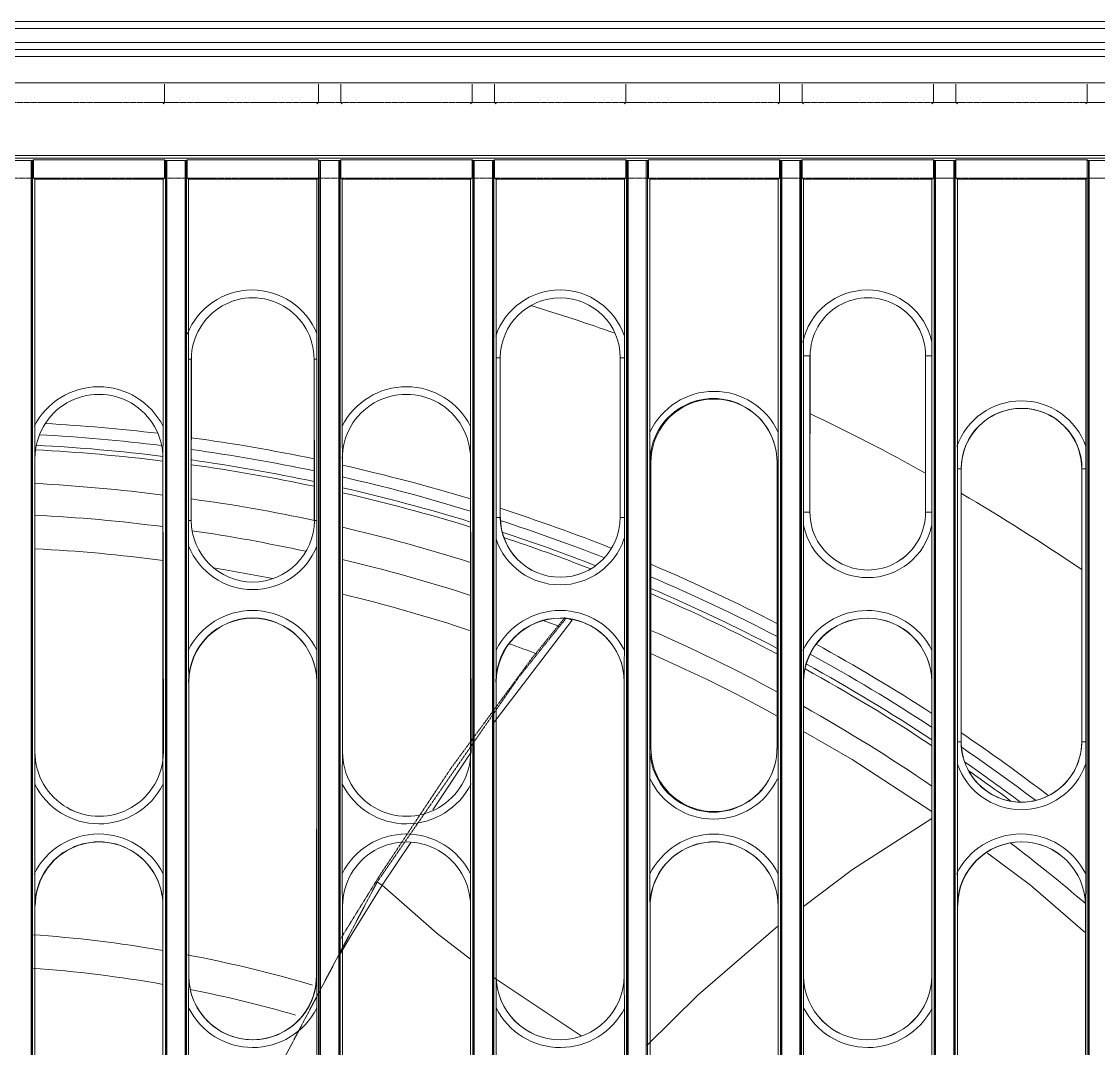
# Model space of a CAD drawing. Header units: millimetres. Extents: x 1046 to 79138, y -20101 to 54562.
# Drawn here: x 3464.2 to 3772, y 28096.4 to 28390 of the extents above; entities that cross this region are included whole.
import ezdxf

# ---------------------------------------------------------------- set-up
doc = ezdxf.new("R2010")
doc.units = ezdxf.units.MM
doc.linetypes.add('PDF_IMPORT', pattern=[1, 0.8, -0.2])
doc.layers.add('PDF5_Geometry', color=7, linetype='Continuous')

# ---------------------------------------------------------------- blocks, each defined once
blk = doc.blocks.new('pohlad vonkajšia')
at = {"layer": 'PDF5_Geometry', "lineweight": 13}
for points in [[(17138.87, 2768.85), (17139.65, 2768.85), (15996.76, 2768.85), (15996.76, 2769.53), (15996.76, 2769.84), (17138.87, 2769.84), (17138.87, 2769.55)], [(16393.58, 2643.44), (16393.58, 2601.47)]]:
    blk.add_lwpolyline(points, close=True, dxfattribs=at)
for points in [[(17139.65, 2768.85), (17139.65, 2766.86), (17138.87, 2766.86), (15996.76, 2766.86), (15996.76, 2766.84)], [(15996.76, 2766.84), (15996.57, 2765.87), (15996.76, 2765.84), (15996.81, 2765.84), (17138.82, 2765.84), (17138.87, 2765.87), (17138.87, 2765.84), (17139.04, 2765.87), (17138.87, 2766.84)], [(17113.2, 2765.84), (17113.2, 2765.56), (17113.2, 2764.85), (16015.76, 2764.85), (16015.76, 2761.09)], [(16657.28, 2761.09), (16038.29, 2761.09)], [(16368.15, 2760.88), (16368.15, 2758.28), (16367.94, 2758.09)], [(16390.13, 2760.88), (16390.13, 2758.28), (16389.92, 2758.09)], [(16393.54, 2758.09), (16393.35, 2758.28), (16393.35, 2760.88)], [(16412.09, 2760.88), (16412.09, 2758.28), (16411.88, 2758.09)], [(16415.53, 2758.09), (16415.32, 2758.28), (16415.32, 2760.88)], [(16434.07, 2760.88), (16434.07, 2758.28), (16433.87, 2758.09)], [(16456.06, 2760.88), (16456.06, 2758.28), (16455.85, 2758.09)], [(16459.49, 2758.09), (16459.28, 2758.28), (16459.28, 2760.88)], [(16478.04, 2760.88), (16478.04, 2758.28), (16477.83, 2758.09)], [(16481.47, 2758.09), (16481.26, 2758.28), (16481.26, 2760.88)], [(16500.02, 2760.88), (16500.02, 2758.28), (16499.81, 2758.09)], [(16675.72, 2750.68), (16005.93, 2750.68), (16675.72, 2750.68)], [(16657.28, 2750.3), (16038.29, 2750.3)], [(16502.93, 2749.99), (16500.33, 2749.99), (16500.23, 2749.99), (16500.12, 2749.99), (16500.02, 2750.09), (16481.26, 2750.09), (16481.16, 2749.99), (16481.06, 2749.99), (16480.95, 2749.99), (16478.35, 2749.99), (16478.25, 2749.99), (16478.14, 2749.99), (16478.04, 2750.09), (16459.28, 2750.09), (16459.18, 2749.99), (16459.07, 2749.99), (16458.97, 2749.99), (16456.37, 2749.99), (16456.26, 2749.99), (16456.16, 2749.99), (16456.06, 2750.09), (16437.3, 2750.09), (16437.18, 2749.99), (16437.07, 2749.99), (16436.97, 2749.99), (16434.39, 2749.99), (16434.28, 2749.99), (16434.18, 2749.99), (16434.07, 2750.09), (16415.32, 2750.09), (16415.2, 2749.99), (16415.09, 2749.99), (16415.02, 2749.99), (16412.4, 2749.99), (16412.3, 2749.99), (16412.2, 2749.99), (16412.09, 2750.09), (16393.35, 2750.09), (16393.25, 2749.99), (16393.14, 2749.99), (16393.04, 2749.99), (16390.42, 2749.99), (16390.32, 2749.99), (16390.21, 2749.99), (16390.13, 2750.09), (16371.37, 2750.09), (16371.27, 2749.99), (16371.16, 2749.99), (16371.06, 2749.99), (16368.46, 2749.99), (16368.35, 2749.99), (16368.25, 2749.99), (16368.15, 2750.09), (16349.39, 2750.09), (16349.28, 2749.99), (16349.18, 2749.99), (16349.08, 2749.99), (16346.48, 2749.99)], [(16368.46, 2749.99), (16368.46, 2113.05), (16349.08, 2113.05), (16349.08, 2749.99)], [(16349.08, 2113.05), (16349.18, 2113.15), (16349.18, 2749.99)], [(16349.28, 2749.99), (16349.28, 2113.41), (16349.6, 2123.41)], [(16349.6, 2747.3), (16349.39, 2747.47), (16349.39, 2750.09)], [(16368.15, 2750.09), (16368.15, 2747.47), (16367.94, 2747.3)], [(16368.25, 2749.99), (16368.25, 2113.41)], [(16368.35, 2749.99), (16368.35, 2113.15), (16368.46, 2113.05)], [(16390.42, 2749.99), (16390.42, 2113.05), (16371.06, 2113.05), (16371.06, 2749.99)], [(16371.06, 2113.05), (16371.16, 2113.15), (16371.16, 2749.99)], [(16371.58, 2721.58), (16371.58, 2698.5), (16371.58, 2696.33), (16371.58, 2694.88), (16371.58, 2679.99), (16371.58, 2679.52), (16371.58, 2677.45), (16371.6, 2676.41), (16371.6, 2675.43), (16371.6, 2633.44), (16371.6, 2633.3), (16371.6, 2632.78), (16371.58, 2630.7), (16371.58, 2628.86), (16371.58, 2616.05)], [(16371.27, 2113.41), (16371.27, 2749.99)], [(16371.58, 2747.3), (16371.37, 2747.47), (16371.37, 2750.09)], [(16390.21, 2113.41), (16390.13, 2750.09), (16390.13, 2747.47), (16389.92, 2747.3)], [(16390.32, 2749.99), (16390.32, 2113.15), (16390.42, 2113.05)], [(16412.4, 2749.99), (16412.4, 2113.05), (16393.04, 2113.05), (16393.04, 2749.99)], [(16393.04, 2113.05), (16393.14, 2113.15), (16393.14, 2749.99)], [(16393.25, 2749.99), (16393.25, 2113.41)], [(16393.58, 2601.47), (16393.58, 2643.44), (16393.58, 2644.45), (16393.54, 2645.47), (16393.54, 2647.53), (16393.54, 2648), (16393.54, 2660.85), (16393.54, 2662.65), (16393.58, 2664.76), (16393.58, 2665.28), (16393.58, 2665.42), (16393.58, 2707.38), (16393.58, 2665.42), (16393.58, 2707.38), (16393.58, 2708.42), (16393.54, 2709.44), (16393.54, 2711.5), (16393.54, 2711.97), (16393.54, 2747.3), (16411.88, 2747.3), (16411.88, 2711.97), (16411.88, 2710.15), (16411.87, 2708.05), (16411.87, 2707.53), (16411.87, 2707.38), (16411.87, 2665.42), (16411.87, 2664.37), (16411.88, 2661), (16411.88, 2660.85), (16411.88, 2648), (16411.88, 2646.2), (16411.87, 2644.08), (16411.87, 2643.56), (16411.87, 2643.44), (16411.87, 2601.47)], [(16412.2, 2113.41), (16412.2, 2749.99)], [(16393.54, 2747.3), (16393.35, 2747.47), (16393.35, 2750.09)], [(16412.09, 2750.09), (16412.09, 2747.47), (16411.88, 2747.3)], [(16412.3, 2749.99), (16412.3, 2113.15), (16412.4, 2113.05)], [(16434.39, 2749.99), (16434.39, 2113.05), (16415.02, 2113.05), (16415.02, 2749.99)], [(16415.02, 2113.05), (16415.09, 2113.15), (16415.09, 2749.99)], [(16415.2, 2749.99), (16415.2, 2113.41), (16434.18, 2113.41), (16434.18, 2749.99)], [(16415.53, 2747.3), (16415.32, 2747.47), (16415.32, 2750.09)], [(16434.07, 2750.09), (16434.07, 2747.47), (16433.87, 2747.3)], [(16434.28, 2749.99), (16434.28, 2113.15), (16434.39, 2113.05)], [(16456.37, 2749.99), (16456.37, 2113.05), (16436.97, 2113.05), (16436.97, 2749.99)], [(16437.07, 2113.15), (16437.18, 2749.99), (16437.18, 2113.41)], [(16437.51, 2747.3), (16437.3, 2747.47), (16437.3, 2750.09)], [(16456.06, 2750.09), (16456.06, 2747.47), (16455.85, 2747.3)], [(16456.16, 2749.99), (16456.16, 2113.41), (16455.85, 2123.41)], [(16456.26, 2749.99), (16456.26, 2113.15), (16456.37, 2113.05)], [(16478.35, 2749.99), (16478.35, 2113.05), (16458.97, 2113.05), (16458.97, 2749.99)], [(16458.97, 2113.05), (16459.07, 2113.15), (16459.07, 2749.99)], [(16459.18, 2749.99), (16459.18, 2113.41)], [(16459.49, 2616.05), (16459.49, 2628.86), (16459.49, 2630.7), (16459.49, 2632.78), (16459.49, 2633.3), (16459.49, 2633.44), (16459.49, 2675.43), (16459.49, 2676.41), (16459.49, 2677.45), (16459.49, 2679.52), (16459.49, 2679.99), (16459.49, 2697.79), (16459.49, 2699.73), (16459.49, 2722.08)], [(16478.14, 2749.99), (16478.14, 2113.41), (16459.18, 2113.41)], [(16459.49, 2747.3), (16459.28, 2747.47), (16459.28, 2750.09)], [(16478.04, 2750.09), (16478.04, 2747.47), (16477.83, 2747.3)], [(16478.25, 2749.99), (16478.25, 2113.15), (16478.35, 2113.05)], [(16500.33, 2749.99), (16500.33, 2113.05), (16480.95, 2113.05), (16480.95, 2749.99)], [(16480.95, 2113.05), (16481.06, 2113.15), (16481.06, 2749.99)], [(16481.16, 2749.99), (16481.16, 2113.41)], [(16481.47, 2601.47), (16481.47, 2643.44), (16481.47, 2644.45), (16481.47, 2645.47), (16481.47, 2647.53), (16481.47, 2648), (16481.47, 2663.67), (16481.47, 2664.71), (16481.47, 2666.88), (16481.47, 2705.92)], [(16481.47, 2747.3), (16481.26, 2747.47), (16481.26, 2750.09)], [(16500.12, 2113.41), (16500.02, 2750.09), (16500.02, 2747.47), (16499.81, 2747.3)], [(16500.23, 2749.99), (16500.23, 2113.15), (16500.33, 2113.05)], [(16380.75, 2730.35), (16380.73, 2730.35)], [(16468.68, 2730.35), (16468.64, 2730.35)], [(16415.53, 2616.05), (16415.53, 2628.86), (16415.53, 2630.7), (16415.56, 2632.78), (16415.56, 2633.3), (16415.56, 2633.44), (16415.56, 2675.43), (16415.53, 2676.41), (16415.53, 2677.45), (16415.53, 2679.52), (16415.53, 2679.99), (16415.53, 2695.88), (16415.53, 2696.77), (16415.53, 2698.97), (16415.53, 2721.78)], [(16433.87, 2721.78), (16433.43, 2721.78), (16433.28, 2721.78), (16433.28, 2698.97), (16433.43, 2698.97), (16433.87, 2698.97)], [(16477.83, 2699.73), (16477.19, 2699.73), (16476.93, 2699.73), (16476.93, 2722.08), (16477.19, 2722.08), (16477.83, 2722.08)], [(16389.92, 2698.5), (16389.63, 2698.5), (16389.5, 2698.5), (16389.5, 2721.58), (16389.63, 2721.58), (16389.92, 2721.58)], [(16349.61, 2707.38), (16349.61, 2665.42), (16349.61, 2665.28), (16349.61, 2664.76), (16349.6, 2662.65), (16349.6, 2660.85), (16349.6, 2648), (16349.6, 2647.53), (16349.61, 2645.47), (16349.61, 2644.45), (16349.61, 2643.44), (16349.61, 2601.47)], [(16455.85, 2706.86), (16455.74, 2706.86), (16455.69, 2706.86), (16455.69, 2665.94), (16455.74, 2665.94), (16455.85, 2665.94)], [(16455.69, 2706.86), (16455.69, 2665.94)], [(16499.81, 2705.92), (16499.4, 2705.92), (16499.28, 2705.92), (16499.28, 2666.88), (16499.4, 2666.88), (16499.81, 2666.88)], [(16415.09, 2669.51), (16426.39, 2684.27), (16426.36, 2684.27), (16426.34, 2684.3), (16426.26, 2684.32), (16426.13, 2684.37), (16425.93, 2684.46), (16425.72, 2684.53), (16425.56, 2684.58)], [(16455.69, 2670.54), (16454.17, 2671.42), (16449.97, 2673.64), (16445.69, 2675.81), (16437.66, 2679.53)], [(16477.81, 2656.91), (16466.42, 2664.35), (16459.49, 2668.37)], [(16459.49, 2643.35), (16466.46, 2648.62), (16477.81, 2655.94)], [(16398.54, 2646.86), (16398.71, 2646.75), (16398.88, 2646.61), (16399.07, 2646.49), (16399.18, 2646.44), (16399.25, 2646.39), (16403.36, 2652.49)], [(16499.78, 2639.58), (16491.94, 2646.39), (16485.77, 2650.98)], [(16393.14, 2636.39), (16394.9, 2639.38), (16399.25, 2646.39), (16407.12, 2639.49), (16411.87, 2635.81)], [(16437.07, 2623.49), (16444.42, 2630.72), (16455.83, 2640.56)], [(16415.21, 2633.2), (16415.56, 2632.94), (16427.68, 2624.84)]]:
    blk.add_lwpolyline(points, dxfattribs=at)
at = {"layer": 'PDF5_Geometry', "linetype": 'PDF_IMPORT', "lineweight": 13, "ltscale": 0.042638}
for points in [[(16631.9, 2758.28), (16283.44, 2758.28)], [(16653.88, 2747.47), (16283.44, 2747.47)]]:
    blk.add_lwpolyline(points, dxfattribs=at)
at = {"layer": 'PDF5_Geometry', "lineweight": 13}
for points in [[(16371.58, 2698.5), (16371.86, 2698.5), (16371.96, 2698.5), (16371.98, 2721.6, -1.00009), (16389.5, 2721.58, 1.00009), (16371.98, 2721.6, -1.00009), (16389.5, 2721.58), (16389.55, 2698.52, -0.99885), (16371.96, 2698.5), (16371.96, 2721.58), (16371.86, 2721.58), (16371.58, 2721.58), (16371.58, 2724.5), (16371.58, 2725.23), (16371.58, 2747.3), (16389.92, 2747.3), (16389.92, 2725.23), (16389.92, 2723.79), (16389.92, 2721.58), (16389.92, 2698.5), (16389.92, 2695.61), (16389.92, 2694.88), (16389.92, 2679.99), (16389.92, 2678.18), (16389.89, 2676.07), (16389.89, 2675.55), (16389.89, 2675.43), (16389.89, 2633.44), (16389.89, 2632.42), (16389.92, 2629.02), (16389.92, 2628.86), (16389.92, 2616.05)], [(16437.54, 2601.47), (16437.54, 2643.44), (16437.51, 2644.45), (16437.51, 2645.47), (16437.51, 2647.53), (16437.51, 2648), (16437.51, 2661.66), (16437.51, 2661.73), (16437.51, 2663.74), (16437.51, 2665.94), (16437.51, 2706.86, -1.001049), (16455.69, 2706.86, 1.001049), (16437.66, 2706.86), (16437.66, 2665.94), (16437.61, 2665.94), (16437.51, 2665.94, 1.002279), (16455.68, 2665.94, -1.002279), (16437.66, 2665.94), (16437.66, 2706.86), (16437.61, 2706.86), (16437.51, 2706.86), (16437.51, 2710.58), (16437.51, 2711.14), (16437.51, 2747.3), (16455.85, 2747.3), (16455.85, 2711.14), (16455.85, 2711.05), (16455.85, 2709.08), (16455.85, 2706.86), (16455.85, 2665.94), (16455.85, 2662.2), (16455.85, 2661.66), (16455.85, 2648), (16455.85, 2646.2), (16455.85, 2644.08), (16455.83, 2643.56), (16455.83, 2643.44), (16455.83, 2601.47)], [(16482.03, 2705.92, -1.001325), (16499.24, 2705.92), (16499.24, 2666.85, -0.998322), (16482.01, 2666.88), (16482.01, 2705.92), (16481.85, 2705.92), (16481.47, 2705.92), (16481.47, 2708.36), (16481.47, 2709.13), (16481.47, 2747.3), (16499.81, 2747.3), (16499.81, 2709.13), (16499.81, 2708.1), (16499.81, 2705.92), (16499.81, 2666.88), (16499.81, 2664.45), (16499.81, 2663.67), (16499.81, 2648), (16499.81, 2646.2), (16499.78, 2644.08), (16499.78, 2643.56), (16499.78, 2643.44), (16499.78, 2601.47)], [(16367.9, 2707.38, 1.001431), (16349.61, 2707.4, -1.001431), (16367.9, 2707.38), (16367.97, 2665.44, -1.000219), (16349.61, 2665.42), (16349.61, 2707.38), (16349.61, 2708.42), (16349.61, 2709.44), (16349.6, 2711.5), (16349.6, 2711.97), (16349.6, 2747.3), (16367.94, 2747.3), (16367.94, 2711.97), (16367.94, 2710.15), (16367.9, 2708.05), (16367.9, 2707.53), (16367.9, 2707.38), (16367.9, 2665.42), (16367.9, 2664.37), (16367.94, 2661), (16367.94, 2660.85), (16367.94, 2648), (16367.94, 2646.2), (16367.9, 2644.08), (16367.9, 2643.56), (16367.9, 2643.44), (16367.9, 2601.47)], [(16415.53, 2698.97), (16415.94, 2698.97), (16416.13, 2698.97), (16416.13, 2721.78, -0.9996), (16433.28, 2721.78, 0.9996), (16416.13, 2721.78, -0.9996), (16433.28, 2721.78), (16433.26, 2698.96, -0.999579), (16416.13, 2698.97), (16416.13, 2721.78), (16415.94, 2721.78), (16415.53, 2721.78), (16415.53, 2724.09), (16415.53, 2724.87), (16415.53, 2747.3), (16433.87, 2747.3), (16433.87, 2724.87), (16433.87, 2723.98), (16433.87, 2721.78), (16433.87, 2698.97), (16433.87, 2696.7), (16433.87, 2695.88), (16433.87, 2679.99), (16433.85, 2678.18), (16433.85, 2676.07), (16433.85, 2675.55), (16433.85, 2675.43), (16433.85, 2633.44), (16433.85, 2632.42), (16433.87, 2629.02), (16433.87, 2628.86), (16433.87, 2616.05)], [(16459.49, 2699.73), (16460.13, 2699.73), (16460.39, 2699.73), (16460.43, 2722.07, -1.002847), (16476.93, 2722.08, 1.002847), (16460.43, 2722.07, -1.002847), (16476.93, 2722.08), (16476.93, 2699.72, -1.001812), (16460.39, 2699.73), (16460.39, 2722.08), (16460.13, 2722.08), (16459.49, 2722.08), (16459.49, 2722.49), (16459.49, 2724), (16459.49, 2747.3), (16477.83, 2747.3), (16477.83, 2724), (16477.83, 2722.08), (16477.83, 2699.73), (16477.83, 2699.32), (16477.83, 2697.79), (16477.83, 2679.99), (16477.83, 2678.18), (16477.81, 2676.07), (16477.81, 2675.55), (16477.81, 2675.43), (16477.81, 2633.44), (16477.81, 2632.42), (16477.83, 2629.02), (16477.83, 2628.86), (16477.83, 2616.05)], [(16411.87, 2707.38, 1.001431), (16393.53, 2707.36, -1.001431), (16411.87, 2707.38), (16411.97, 2665.39), (16406.48, 2657.17)], [(16481.47, 2666.88), (16481.85, 2666.88), (16482.01, 2666.88), (16482.01, 2705.92, -0.999608), (16499.28, 2705.92)], [(16371.96, 2698.5, 0.99885), (16389.55, 2698.52, 0.020062), (16371.98, 2701.6)], [(16371.57, 2675.42, -0.999946), (16389.89, 2675.43), (16389.85, 2633.43, -1.000864), (16371.6, 2633.44), (16371.6, 2675.43, -0.998452), (16389.89, 2675.43)], [(16415.5, 2675.41, -0.998731), (16433.85, 2675.43), (16433.82, 2633.42, -0.999648), (16415.56, 2633.44), (16415.56, 2675.43, -0.998452), (16433.85, 2675.43)], [(16459.45, 2675.43, -0.996513), (16477.81, 2675.43), (16477.82, 2633.45, -0.997427), (16459.49, 2633.44), (16459.49, 2675.43, -0.996233), (16477.81, 2675.43)], [(16349.61, 2601.47, 1.001156), (16367.92, 2601.49, -1.001156), (16349.61, 2601.47), (16349.61, 2643.44, -1.000879), (16367.9, 2643.44), (16367.9, 2601.47)], [(16411.87, 2643.44, 1.000879), (16393.59, 2643.42, -1.000879), (16411.87, 2643.44), (16411.87, 2601.47, -1.001156), (16393.58, 2601.47, 1.001156), (16411.85, 2601.45)], [(16437.54, 2601.47, 1.00055), (16455.82, 2601.45, -1.00055), (16437.54, 2601.47), (16437.54, 2643.44, -1.000273), (16455.83, 2643.44), (16455.83, 2601.47)], [(16481.47, 2601.47, 0.999742), (16499.81, 2601.49, -0.999742), (16481.47, 2601.47), (16481.47, 2643.44, -0.999464), (16499.78, 2643.44), (16499.78, 2601.47)]]:
    blk.add_lwpolyline(points, format="xyb", dxfattribs=at)
at = {"layer": 'PDF5_Geometry', "linetype": 'PDF_IMPORT', "lineweight": 13, "ltscale": 0.023484}
blk.add_lwpolyline([(16365.98, 2575.5), (16373.76, 2599.89), (16398.54, 2646.86), (16418.8, 2676.17), (16425.56, 2684.58)], dxfattribs=at)
at = {"layer": 'PDF5_Geometry', "linetype": 'PDF_IMPORT', "lineweight": 13, "ltscale": 0.016903}
blk.add_lwpolyline([(16425.39, 2684.67), (16420.69, 2678.89), (16409.01, 2663.01), (16398.97, 2647.9), (16393.14, 2638.48)], dxfattribs=at)
at = {"layer": 'PDF5_Geometry', "lineweight": 13}
blk.add_lwpolyline([(16393.58, 2665.42, 1.000219), (16411.9, 2665.4, -1.000219)], format="xyb", close=True, dxfattribs=at)
for centre, radius, start, end in [((16380.66, 2721.49), 9.98, 22.0131, 158.3214), ((16424.67, 2721.76), 9.71, 18.6537, 161.3462), ((16468.6, 2722.03), 9.44, 12.0461, 168.2722), ((16342.57, 2472.54), 268.28, 70.4084, 73.1179), ((16358.72, 2707.31), 10.33, 26.8222, 153.3207), ((16402.7, 2707.36), 10.28, 26.6446, 153.208), ((16446.69, 2706.87), 10.11, 24.956, 155.0444), ((16490.61, 2705.86), 9.77, 19.5317, 160.6626), ((16345.95, 2471.58), 267.89, 60.7291, 64.7098), ((16334.83, 2433.66), 279.2, 83.3508, 86.6617), ((16336, 2450.24), 260.93, 83.024, 86.873), ((16337.84, 2460.79), 251.89, 78.1638, 82.2145), ((16336.4, 2454.56), 254.41, 82.8859, 87.0101), ((16336.9, 2458.79), 250.82, 82.8911, 87.0464), ((16335.65, 2447.93), 263.26, 78.1961, 82.0723), ((16334.92, 2444.48), 264.62, 78.0955, 81.9532), ((16335.68, 2449.8), 259.92, 78.045, 81.9649), ((16338.48, 2460.71), 251.82, 73.0573, 77.3703), ((16336.59, 2456.09), 248.06, 82.739, 86.9895), ((16339.63, 2465.86), 244.89, 72.8427, 77.281), ((16337.69, 2458.03), 251.46, 72.838, 77.1574), ((16335.82, 2450.61), 258.42, 72.8844, 77.0838), ((16338.18, 2456.07), 285.24, 55.6079, 59.7099), ((16337.9, 2457.16), 255.37, 68.3662, 72.1685), ((16337.43, 2461.55), 238.05, 82.644, 87.0651), ((16424.7, 2698.97), 8.56, 179.9994, 359.9512), ((16468.66, 2699.71), 8.27, 179.8707, 0.0781), ((16335.78, 2451.52), 252.74, 72.4796, 76.7806), ((16328.65, 2430.59), 281.85, 68.7064, 71.9183), ((16468.64, 2699.7), 9.35, 191.7819, 347.8783), ((16339.24, 2469.95), 229.47, 77.6544, 81.7774), ((16424.67, 2698.97), 9.65, 198.628, 341.3095), ((16341.59, 2467.61), 241.14, 68.5505, 71.9255), ((16343.15, 2472.39), 235.44, 68.602, 71.8172), ((16337.82, 2463.21), 231.57, 82.5281, 87.0733), ((16380.75, 2698.52), 9.87, 201.67, 338.1932), ((16340.5, 2467.48), 231.61, 72.0523, 76.7598), ((16340.07, 2474.69), 219.87, 78.5839, 80.8064), ((16336.02, 2452.45), 260.46, 62.6521, 67.0307), ((16336.54, 2452.92), 258.17, 62.5144, 66.9403), ((16342.5, 2474.32), 219.69, 71.5946, 76.5563), ((16341.33, 2462.73), 245.75, 62.2648, 66.9198), ((16338.75, 2458.16), 250.29, 62.1502, 66.7221), ((16380.72, 2675.36), 10.3, 26.7145, 153.5378), ((16424.7, 2675.41), 10.25, 26.5368, 153.4246), ((16468.61, 2675.32), 10.34, 26.8476, 153.5378), ((16563.6, 3053.98), 395.83, 249.0753, 249.4081), ((16344.54, 2468.86), 233.34, 61.5416, 66.4778), ((16372.19, 2551.2), 137.35, 69.0417, 70.7896), ((16332.1, 2446.26), 267.8, 57.0358, 61.1605), ((16338.91, 2457.71), 252.83, 56.6823, 61.2725), ((16346.54, 2469.84), 236.31, 56.2639, 61.3895), ((16332.32, 2446.17), 264.6, 56.6417, 61.1713), ((16332.86, 2447.08), 258.06, 55.8206, 60.6082), ((16350.63, 2473.04), 235.24, 52.3045, 56.0493), ((16490.62, 2666.88), 8.62, 179.9979, 0.0021), ((16358.79, 2665.43), 9.18, 180.0455, 0.0706), ((16337.52, 2453.99), 256.69, 52.8271, 55.7441), ((16490.63, 2666.88), 9.7, 199.2769, 340.5182), ((16337.17, 2453.87), 255.5, 53.129, 55.3237), ((16234.44, 2309.52), 431.97, 53.871, 54.8697), ((16358.76, 2665.39), 10.23, 206.3747, 333.4802), ((16402.74, 2665.44), 10.28, 206.5524, 333.5932), ((16446.64, 2665.9), 10.07, 204.9206, 334.8095), ((16358.72, 2643.41), 10.3, 26.501, 153.6455), ((16358.78, 2643.46), 9.12, 359.8918, 179.9925), ((16402.7, 2643.46), 10.25, 26.3234, 153.5327), ((16446.69, 2643.43), 9.14, 0.054, 180.0853), ((16446.64, 2643.42), 10.28, 26.4344, 89.9054), ((16490.58, 2643.39), 10.32, 26.5677, 153.6455), ((16490.65, 2643.45), 9.13, 359.9613, 179.8999), ((16348.04, 2466.97), 232.98, 49.3609, 52.7598), ((16337.34, 2462.02), 177.69, 80.0952, 86.1789), ((16337.2, 2456.11), 183.54, 73.5093, 79.3463), ((16336.81, 2456.44), 178.51, 79.9579, 86.0268), ((16380.74, 2633.45), 9.15, 180.0781, 0.0378), ((16424.69, 2633.43), 9.13, 179.9622, 359.9219), ((16468.65, 2633.47), 9.16, 180.1707, 359.8756), ((16339.36, 2465.02), 169.59, 73.7325, 78.972), ((16380.75, 2633.44), 10.25, 206.5354, 333.0724), ((16424.72, 2633.49), 10.3, 206.7131, 333.3207), ((16468.68, 2633.48), 10.29, 206.6691, 333.1402)]:
    blk.add_arc(centre, radius, start, end, dxfattribs=at)
for points in [[(16367.9, 2707.38), (16367.9, 2707.45), (16367.9, 2707.53), (16367.9, 2707.58)], [(16411.87, 2707.38), (16411.87, 2707.45), (16411.87, 2707.53), (16411.87, 2707.58)], [(16433.85, 2675.43), (16433.85, 2675.5), (16433.85, 2675.55), (16433.85, 2675.63)], [(16477.81, 2675.43), (16477.81, 2675.5), (16477.81, 2675.55), (16477.81, 2675.63)], [(16389.89, 2675.43), (16389.89, 2675.44), (16389.89, 2675.44), (16389.89, 2675.48)], [(16446.66, 2653.7), (16442.69, 2653.7), (16439.24, 2651.4), (16437.51, 2648)], [(16367.9, 2643.44), (16367.9, 2643.46), (16367.9, 2643.46), (16367.9, 2643.49)], [(16411.87, 2643.44), (16411.87, 2643.46), (16411.87, 2643.46), (16411.87, 2643.49)], [(16455.83, 2643.44), (16455.83, 2643.46), (16455.83, 2643.46), (16455.83, 2643.49)], [(16499.78, 2643.44), (16499.78, 2643.51), (16499.78, 2643.6), (16499.78, 2643.67)]]:
    blk.add_open_spline(points, degree=3, dxfattribs=at)

msp = doc.modelspace()

# ---------------------------------------------------------------- block references
at = {"xscale": 2, "yscale": 2, "zscale": 2}
msp.add_blockref('pohlad vonkajšia', (-29231.23, 22850.29, -0.77), dxfattribs=at)

doc.saveas('drawing.dxf')
